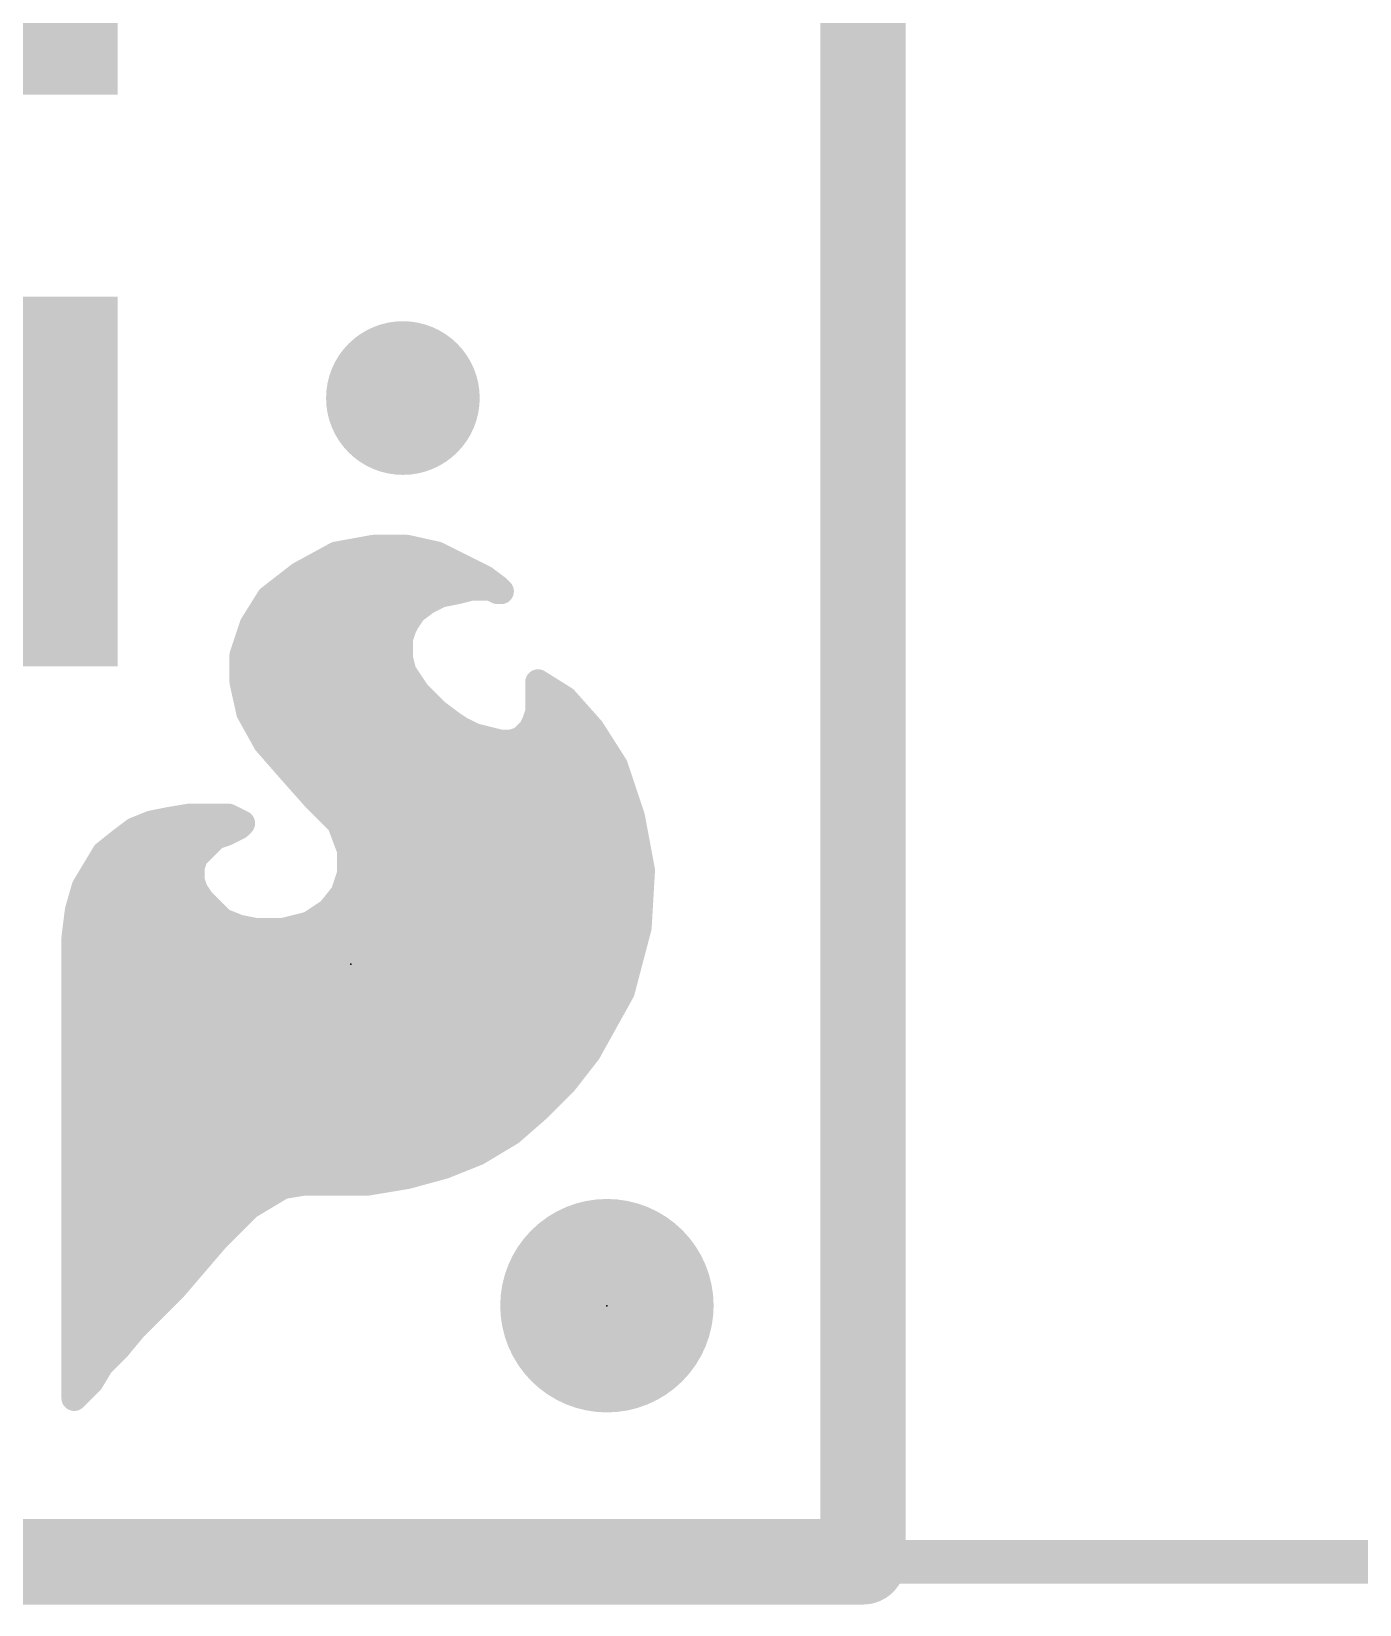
# Model space of a CAD drawing. Extents: x -25 to 77, y -62 to 26.
# Drawn here: x 22.926 to 26.877, y -0.127 to 4.553 of the extents above; entities that cross this region are included whole.
import ezdxf

# ---------------------------------------------------------------- set-up
doc = ezdxf.new("R2010")
doc.units = 0
for name, color, linetype in [('1', 12, 'CONTINUOUS'), ('16', 53, 'CONTINUOUS'), ('18', 110, 'CONTINUOUS'), ('20', 53, 'CONTINUOUS'), ('21', 41, 'CONTINUOUS'), ('23', 53, 'CONTINUOUS'), ('24', 53, 'CONTINUOUS'), ('47', 253, 'CONTINUOUS')]:
    doc.layers.add(name, color=color, linetype=linetype)

# ---------------------------------------------------------------- blocks, each defined once
blk = doc.blocks.new('PIE')
at = {"const_width": 0.5}
blk.add_lwpolyline([(0, -0.25, 1), (0, 0.25, 1), (0, -0.25)], format="xyb", dxfattribs=at)
blk = doc.blocks.new('RECT')
blk.add_solid([(-0.5, -0.5), (0.5, -0.5), (-0.5, 0.5), (0.5, 0.5)])
blk = doc.blocks.new('ROUNDV')
at = {"const_width": 0.5}
blk.add_lwpolyline([(0, -0.25, 1), (0, 0.25, 1), (0, -0.25)], format="xyb", dxfattribs=at)

msp = doc.modelspace()

# ---------------------------------------------------------------- linework, layer by layer
at = {"layer": '1', "const_width": 0.254}
for points in [[(25.4, 0), (25.4, 12.7)], [(0, 0), (25.4, 0)]]:
    msp.add_lwpolyline(points, dxfattribs=at)
at = {"layer": '1', "const_width": 0.127}
for points in [[(25.4, -0.0635, 1), (25.4, 0.0635)], [(25.3365, 0, 1), (25.4635, 0)]]:
    msp.add_lwpolyline(points, format="xyb", dxfattribs=at)
at = {"layer": '16', "const_width": 0.254}
for points in [[(25.4, 0), (25.4, 12.7)], [(0, 0), (25.4, 0)]]:
    msp.add_lwpolyline(points, dxfattribs=at)
at = {"layer": '16', "const_width": 0.127}
for points in [[(25.4, -0.0635, 1), (25.4, 0.0635)], [(25.3365, 0, 1), (25.4635, 0)]]:
    msp.add_lwpolyline(points, format="xyb", dxfattribs=at)
at = {"layer": '20', "const_width": 0.2032}
for points in [[(25.4, 12.7), (25.4, 0)], [(25.4, 0), (0, 0)]]:
    msp.add_lwpolyline(points, dxfattribs=at)
at = {"layer": '20', "const_width": 0.1016}
for points in [[(25.4, -0.0508, 1), (25.4, 0.0508)], [(25.3492, 0, 1), (25.4508, 0)]]:
    msp.add_lwpolyline(points, format="xyb", dxfattribs=at)
at = {"layer": '21', "const_width": 0.0762}
for points in [[(23.943, 3.017), (23.833, 2.997)], [(24.043, 3.017), (23.943, 3.017)], [(24.133, 2.997), (24.043, 3.017)], [(23.833, 2.997), (23.723, 2.937)], [(23.7868, 2.9718), (24.1834, 2.9718)], [(24.273, 2.927), (24.133, 2.997)], [(23.723, 2.937), (23.633, 2.867)], [(24.313, 2.897), (24.273, 2.927)], [(23.633, 2.867), (23.583, 2.787)], [(23.6698, 2.8956), (24.2274, 2.8956)], [(24.103, 2.857), (24.143, 2.877)], [(24.143, 2.877), (24.193, 2.887)], [(24.193, 2.887), (24.233, 2.897)], [(24.233, 2.897), (24.293, 2.897)], [(24.293, 2.897), (24.313, 2.887)], [(24.2958, 2.8956), (24.3144, 2.8956)], [(24.323, 2.887), (24.313, 2.897)], [(24.313, 2.887), (24.323, 2.887)], [(23.6033, 2.8194), (24.0579, 2.8194)], [(24.043, 2.797), (24.063, 2.827)], [(24.063, 2.827), (24.103, 2.857)], [(23.583, 2.787), (23.553, 2.697)], [(24.023, 2.747), (24.033, 2.777)], [(24.033, 2.777), (24.043, 2.797)], [(23.5684, 2.7432), (24.023, 2.7432)], [(24.023, 2.687), (24.023, 2.747)], [(23.553, 2.697), (23.553, 2.617)], [(24.033, 2.647), (24.023, 2.687)], [(23.553, 2.667), (24.028, 2.667)], [(24.073, 2.587), (24.033, 2.647)], [(23.553, 2.617), (23.573, 2.527)], [(23.5588, 2.5908), (24.0705, 2.5908)], [(24.133, 2.527), (24.073, 2.587)], [(24.433, 2.617), (24.433, 2.527)], [(24.513, 2.567), (24.433, 2.617)], [(24.433, 2.5908), (24.4749, 2.5908)], [(24.593, 2.477), (24.513, 2.567)], [(23.573, 2.527), (23.623, 2.437)], [(23.5799, 2.5146), (24.1495, 2.5146)], [(24.173, 2.497), (24.133, 2.527)], [(24.203, 2.477), (24.173, 2.497)], [(24.423, 2.497), (24.413, 2.477)], [(24.433, 2.527), (24.423, 2.497)], [(24.4289, 2.5146), (24.5596, 2.5146)], [(24.243, 2.457), (24.203, 2.477)], [(24.323, 2.437), (24.243, 2.457)], [(24.383, 2.447), (24.353, 2.437)], [(24.413, 2.477), (24.383, 2.447)], [(24.663, 2.367), (24.593, 2.477)], [(23.6222, 2.4384), (24.3174, 2.4384)], [(23.623, 2.437), (23.693, 2.357)], [(24.353, 2.437), (24.323, 2.437)], [(24.3572, 2.4384), (24.6176, 2.4384)], [(23.6884, 2.3622), (24.6646, 2.3622)], [(23.693, 2.357), (23.773, 2.267)], [(24.713, 2.217), (24.663, 2.367)], [(23.7561, 2.286), (24.69, 2.286)], [(23.773, 2.267), (23.843, 2.197)], [(23.393, 2.217), (23.333, 2.207)], [(23.3498, 2.2098), (23.5274, 2.2098)], [(23.513, 2.217), (23.393, 2.217)], [(23.553, 2.197), (23.513, 2.217)], [(23.8302, 2.2098), (24.7143, 2.2098)], [(24.743, 2.057), (24.713, 2.217)], [(23.233, 2.177), (23.193, 2.147)], [(23.283, 2.197), (23.233, 2.177)], [(23.333, 2.207), (23.283, 2.197)], [(23.473, 2.157), (23.503, 2.167)], [(23.503, 2.167), (23.543, 2.187)], [(23.543, 2.187), (23.553, 2.197)], [(23.843, 2.197), (23.873, 2.117)], [(23.193, 2.147), (23.143, 2.107)], [(23.1762, 2.1336), (23.4496, 2.1336)], [(23.413, 2.097), (23.473, 2.157)], [(23.8668, 2.1336), (24.7286, 2.1336)], [(23.873, 2.117), (23.873, 2.047)], [(23.143, 2.107), (23.083, 2.007)], [(23.403, 2.067), (23.413, 2.097)], [(23.1132, 2.0574), (23.403, 2.0574)], [(23.403, 2.027), (23.403, 2.067)], [(23.413, 1.997), (23.403, 2.027)], [(23.873, 2.047), (23.853, 1.987)], [(23.873, 2.0574), (24.7429, 2.0574)], [(24.733, 1.887), (24.743, 2.057)], [(23.083, 2.007), (23.063, 1.937)], [(23.0756, 1.9812), (23.4235, 1.9812)], [(23.433, 1.967), (23.413, 1.997)], [(23.853, 1.987), (23.813, 1.937)], [(23.8484, 1.9812), (24.7385, 1.9812)], [(23.063, 1.937), (23.053, 1.857)], [(23.493, 1.907), (23.433, 1.967)], [(23.813, 1.937), (23.753, 1.897)], [(23.059, 1.905), (23.498, 1.905)], [(23.543, 1.887), (23.493, 1.907)], [(23.593, 1.877), (23.543, 1.887)], [(23.753, 1.897), (23.673, 1.877)], [(23.765, 1.905), (24.7341, 1.905)], [(24.683, 1.697), (24.733, 1.887)], [(23.053, 1.857), (23.053, 0.487)], [(23.673, 1.877), (23.593, 1.877)], [(23.053, 1.8288), (24.7177, 1.8288)], [(23.053, 1.7526), (24.6976, 1.7526)], [(24.583, 1.517), (24.683, 1.697)], [(23.053, 1.6764), (24.6716, 1.6764)], [(23.053, 1.6002), (24.6292, 1.6002)], [(23.053, 1.524), (24.5869, 1.524)], [(24.513, 1.427), (24.583, 1.517)], [(23.053, 1.4478), (24.5292, 1.4478)], [(24.433, 1.347), (24.513, 1.427)], [(23.053, 1.3716), (24.4576, 1.3716)], [(24.353, 1.277), (24.433, 1.347)], [(23.053, 1.2954), (24.374, 1.2954)], [(24.253, 1.217), (24.353, 1.277)], [(23.053, 1.2192), (24.2567, 1.2192)], [(24.153, 1.177), (24.253, 1.217)], [(23.053, 1.143), (24.019, 1.143)], [(23.923, 1.127), (24.043, 1.147)], [(24.043, 1.147), (24.153, 1.177)], [(23.573, 1.057), (23.673, 1.117)], [(23.673, 1.117), (23.733, 1.127)], [(23.733, 1.127), (23.923, 1.127)], [(23.053, 1.0668), (23.5893, 1.0668)], [(23.473, 0.957), (23.573, 1.057)], [(23.053, 0.9906), (23.5066, 0.9906)], [(23.353, 0.817), (23.473, 0.957)], [(23.053, 0.9144), (23.4365, 0.9144)], [(23.053, 0.8382), (23.3712, 0.8382)], [(23.233, 0.697), (23.353, 0.817)], [(23.053, 0.762), (23.298, 0.762)], [(23.053, 0.6858), (23.2237, 0.6858)], [(23.183, 0.637), (23.233, 0.697)], [(23.133, 0.587), (23.183, 0.637)], [(23.053, 0.6096), (23.1556, 0.6096)], [(23.103, 0.537), (23.133, 0.587)], [(23.053, 0.487), (23.103, 0.537)], [(23.053, 0.5334), (23.0994, 0.5334)]]:
    msp.add_lwpolyline(points, dxfattribs=at)
at = {"layer": '21', "const_width": 0.0381}
for points in [[(23.943, 3.0361, 1), (23.943, 2.998)], [(23.9464, 2.9983, 1), (23.9396, 3.0357)], [(24.0471, 3.0356, 1), (24.0389, 2.9984)], [(24.043, 2.998, 1), (24.043, 3.0361)], [(23.7868, 2.9909, 1), (23.7868, 2.9527)], [(23.8296, 3.0157, 1), (23.8364, 2.9783)], [(23.8421, 2.9803, 1), (23.8239, 3.0137)], [(24.1415, 3.014, 1), (24.1245, 2.98)], [(24.1289, 2.9784, 1), (24.1371, 3.0156)], [(24.1834, 2.9527, 1), (24.1834, 2.9909)], [(23.7139, 2.9537, 1), (23.7321, 2.9203)], [(23.7347, 2.922, 1), (23.7113, 2.952)], [(24.2844, 2.9422, 1), (24.2616, 2.9118)], [(24.2645, 2.91, 1), (24.2815, 2.944)], [(23.6492, 2.8569, 1), (23.6168, 2.8771)], [(23.6698, 2.9146, 1), (23.6698, 2.8765)], [(24.1393, 2.8957, 1), (24.1467, 2.8583)], [(24.1515, 2.86, 1), (24.1345, 2.894)], [(24.1884, 2.9055, 1), (24.1976, 2.8685)], [(24.1967, 2.8683, 1), (24.1893, 2.9057)], [(24.233, 2.9161, 1), (24.233, 2.878)], [(24.2274, 2.8765, 1), (24.2274, 2.9146)], [(24.2376, 2.8785, 1), (24.2284, 2.9155)], [(24.3015, 2.914, 1), (24.2845, 2.88)], [(24.2958, 2.9146, 1), (24.2958, 2.8765)], [(24.293, 2.878, 1), (24.293, 2.9161)], [(24.3265, 2.9105, 1), (24.2995, 2.8835)], [(24.313, 2.9061, 1), (24.313, 2.8679)], [(24.3016, 2.8818, 1), (24.3244, 2.9122)], [(24.3045, 2.87, 1), (24.3215, 2.904)], [(24.3095, 2.8735, 1), (24.3365, 2.9005)], [(24.3144, 2.8765, 1), (24.3144, 2.9146)], [(24.323, 2.8679, 1), (24.323, 2.9061)], [(23.6033, 2.8385, 1), (23.6033, 2.8004)], [(23.6213, 2.882, 1), (23.6447, 2.852)], [(24.0516, 2.8422, 1), (24.0744, 2.8118)], [(24.0789, 2.8164, 1), (24.0471, 2.8376)], [(24.0579, 2.8004, 1), (24.0579, 2.8385)], [(24.0945, 2.874, 1), (24.1115, 2.84)], [(24.1144, 2.8418, 1), (24.0916, 2.8722)], [(23.5668, 2.7971, 1), (23.5992, 2.7769)], [(23.6011, 2.781, 1), (23.5649, 2.793)], [(24.0511, 2.771, 1), (24.0149, 2.783)], [(24.0271, 2.8076, 1), (24.0589, 2.7864)], [(24.06, 2.7885, 1), (24.026, 2.8055)], [(23.5684, 2.7623, 1), (23.5684, 2.7242)], [(24.042, 2.747, 1), (24.0039, 2.747)], [(24.0049, 2.753, 1), (24.0411, 2.741)], [(24.016, 2.7855, 1), (24.05, 2.7685)], [(24.023, 2.7242, 1), (24.023, 2.7623)], [(23.5721, 2.697, 1), (23.534, 2.697)], [(23.5349, 2.703, 1), (23.5711, 2.691)], [(24.0415, 2.6916, 1), (24.0045, 2.6824)], [(23.553, 2.6861, 1), (23.553, 2.648)], [(24.0039, 2.687, 1), (24.042, 2.687)], [(24.0489, 2.6576, 1), (24.0171, 2.6364)], [(24.0145, 2.6424, 1), (24.0515, 2.6516)], [(24.028, 2.648, 1), (24.028, 2.6861)], [(23.5716, 2.6211, 1), (23.5344, 2.6129)], [(23.534, 2.617, 1), (23.5721, 2.617)], [(23.5588, 2.6099, 1), (23.5588, 2.5718)], [(24.0865, 2.6005, 1), (24.0595, 2.5735)], [(24.0705, 2.5718, 1), (24.0705, 2.6099)], [(24.452, 2.617, 1), (24.4139, 2.617)], [(24.4431, 2.6332, 1), (24.4229, 2.6008)], [(24.433, 2.6099, 1), (24.433, 2.5718)], [(24.4749, 2.5718, 1), (24.4749, 2.6099)], [(24.0571, 2.5764, 1), (24.0889, 2.5976)], [(24.5272, 2.5797, 1), (24.4988, 2.5543)], [(24.5029, 2.5508, 1), (24.5231, 2.5832)], [(23.5897, 2.5363, 1), (23.5563, 2.5177)], [(23.5544, 2.5229, 1), (23.5916, 2.5311)], [(23.5799, 2.5337, 1), (23.5799, 2.4956)], [(24.1444, 2.5422, 1), (24.1216, 2.5118)], [(24.1195, 2.5135, 1), (24.1465, 2.5405)], [(24.1495, 2.4956, 1), (24.1495, 2.5337)], [(24.1836, 2.5129, 1), (24.1624, 2.4811)], [(24.1616, 2.4818, 1), (24.1844, 2.5122)], [(24.44, 2.4885, 1), (24.406, 2.5055)], [(24.4289, 2.5337, 1), (24.4289, 2.4956)], [(24.4139, 2.527, 1), (24.452, 2.527)], [(24.4511, 2.521, 1), (24.4149, 2.533)], [(24.5596, 2.4956, 1), (24.5596, 2.5337)], [(24.2115, 2.494, 1), (24.1945, 2.46)], [(24.1924, 2.4611, 1), (24.2136, 2.4929)], [(24.2476, 2.4755, 1), (24.2384, 2.4385)], [(24.2345, 2.44, 1), (24.2515, 2.474)], [(24.389, 2.4289, 1), (24.377, 2.4651)], [(24.396, 2.4855, 1), (24.43, 2.4685)], [(24.4265, 2.4635, 1), (24.3995, 2.4905)], [(24.4049, 2.503, 1), (24.4411, 2.491)], [(24.6091, 2.4872, 1), (24.5769, 2.4668)], [(24.5788, 2.4643, 1), (24.6072, 2.4897)], [(23.6222, 2.4575, 1), (23.6222, 2.4194)], [(23.6373, 2.4495, 1), (23.6087, 2.4245)], [(23.6063, 2.4277, 1), (23.6397, 2.4463)], [(24.323, 2.4561, 1), (24.323, 2.418)], [(24.3174, 2.4194, 1), (24.3174, 2.4575)], [(24.3184, 2.4185, 1), (24.3276, 2.4555)], [(24.347, 2.4551, 1), (24.359, 2.4189)], [(24.3572, 2.4575, 1), (24.3572, 2.4194)], [(24.353, 2.418, 1), (24.353, 2.4561)], [(24.3695, 2.4605, 1), (24.3965, 2.4335)], [(24.6176, 2.4194, 1), (24.6176, 2.4575)], [(23.6884, 2.3813, 1), (23.6884, 2.3432)], [(23.7072, 2.3697, 1), (23.6788, 2.3443)], [(23.6787, 2.3445, 1), (23.7073, 2.3695)], [(24.6811, 2.373, 1), (24.6449, 2.361)], [(24.6469, 2.3568, 1), (24.6791, 2.3772)], [(24.6646, 2.3432, 1), (24.6646, 2.3813)], [(23.7561, 2.3051, 1), (23.7561, 2.267)], [(23.7865, 2.2805, 1), (23.7595, 2.2535)], [(23.7588, 2.2543, 1), (23.7872, 2.2797)], [(24.69, 2.267, 1), (24.69, 2.3051)], [(23.3498, 2.2288, 1), (23.3498, 2.1907)], [(23.393, 2.2361, 1), (23.393, 2.198)], [(23.3961, 2.1982, 1), (23.3899, 2.2358)], [(23.5215, 2.234, 1), (23.5045, 2.2)], [(23.513, 2.198, 1), (23.513, 2.2361)], [(23.5274, 2.1907, 1), (23.5274, 2.2288)], [(23.8302, 2.2288, 1), (23.8302, 2.1907)], [(24.7317, 2.2205, 1), (24.6943, 2.2135)], [(24.7143, 2.1907, 1), (24.7143, 2.2288)], [(23.2259, 2.1947, 1), (23.2401, 2.1593)], [(23.2444, 2.1618, 1), (23.2216, 2.1922)], [(23.2793, 2.2157, 1), (23.2867, 2.1783)], [(23.2901, 2.1793, 1), (23.2759, 2.2147)], [(23.3299, 2.2258, 1), (23.3361, 2.1882)], [(23.3367, 2.1883, 1), (23.3293, 2.2257)], [(23.4945, 2.184, 1), (23.5115, 2.15)], [(23.509, 2.1489, 1), (23.497, 2.1851)], [(23.5295, 2.2005, 1), (23.5565, 2.1735)], [(23.5515, 2.17, 1), (23.5345, 2.204)], [(23.5665, 2.1835, 1), (23.5395, 2.2105)], [(23.5445, 2.18, 1), (23.5615, 2.214)], [(23.8608, 2.2037, 1), (23.8252, 2.1903)], [(23.8295, 2.1835, 1), (23.8565, 2.2105)], [(24.6949, 2.211, 1), (24.7311, 2.223)], [(23.1762, 2.1526, 1), (23.1762, 2.1145)], [(23.1816, 2.1622, 1), (23.2044, 2.1318)], [(23.2049, 2.1321, 1), (23.1811, 2.1619)], [(23.4496, 2.1145, 1), (23.4496, 2.1526)], [(23.467, 2.1751, 1), (23.479, 2.1389)], [(23.4865, 2.1435, 1), (23.4595, 2.1705)], [(23.8668, 2.1526, 1), (23.8668, 2.1145)], [(23.8921, 2.117, 1), (23.854, 2.117)], [(24.7286, 2.1145, 1), (24.7286, 2.1526)], [(23.1311, 2.1219, 1), (23.1549, 2.0921)], [(23.1593, 2.0972, 1), (23.1267, 2.1168)], [(23.3995, 2.1105, 1), (23.4265, 2.0835)], [(23.4311, 2.091, 1), (23.3949, 2.103)], [(23.8552, 2.1103, 1), (23.8908, 2.1237)], [(23.1132, 2.0764, 1), (23.1132, 2.0383)], [(23.3849, 2.073, 1), (23.4211, 2.061)], [(23.4211, 2.033, 1), (23.3849, 2.021)], [(23.4221, 2.067, 1), (23.384, 2.067)], [(23.403, 2.0383, 1), (23.403, 2.0764)], [(23.873, 2.0764, 1), (23.873, 2.0383)], [(23.854, 2.047, 1), (23.8921, 2.047)], [(23.8911, 2.041, 1), (23.8549, 2.053)], [(24.762, 2.0559, 1), (24.724, 2.0581)], [(24.7243, 2.0535, 1), (24.7617, 2.0605)], [(24.7429, 2.0383, 1), (24.7429, 2.0764)], [(23.0756, 2.0002, 1), (23.0756, 1.9622)], [(23.0667, 2.0168, 1), (23.0993, 1.9972)], [(23.1013, 2.0018, 1), (23.0647, 2.0122)], [(23.384, 2.027, 1), (23.4221, 2.027)], [(23.4289, 2.0076, 1), (23.3971, 1.9864)], [(23.3949, 1.991, 1), (23.4311, 2.003)], [(23.4235, 1.9622, 1), (23.4235, 2.0002)], [(23.8484, 2.0002, 1), (23.8484, 1.9622)], [(23.8679, 1.9751, 1), (23.8381, 1.9989)], [(24.7385, 1.9622, 1), (24.7385, 2.0002)], [(23.0819, 1.9346, 1), (23.0441, 1.9394)], [(23.4465, 1.9805, 1), (23.4195, 1.9535)], [(23.4171, 1.9564, 1), (23.4489, 1.9776)], [(23.7981, 1.9489, 1), (23.8279, 1.9251)], [(23.8236, 1.9211, 1), (23.8024, 1.9529)], [(23.8349, 1.993, 1), (23.8711, 1.981)], [(23.059, 1.9241, 1), (23.059, 1.886)], [(23.0447, 1.9422, 1), (23.0813, 1.9318)], [(23.5001, 1.9247, 1), (23.4859, 1.8893)], [(23.4795, 1.8935, 1), (23.5065, 1.9205)], [(23.498, 1.886, 1), (23.498, 1.9241)], [(23.5467, 1.9057, 1), (23.5393, 1.8683)], [(23.5359, 1.8693, 1), (23.5501, 1.9047)], [(23.7424, 1.9129, 1), (23.7636, 1.8811)], [(23.765, 1.9241, 1), (23.765, 1.886)], [(23.7576, 1.8785, 1), (23.7484, 1.9155)], [(24.7514, 1.8822, 1), (24.7146, 1.8918)], [(24.7341, 1.886, 1), (24.7341, 1.9241)], [(23.0721, 1.857, 1), (23.034, 1.857)], [(23.0341, 1.8594, 1), (23.0719, 1.8546)], [(23.593, 1.8961, 1), (23.593, 1.8579)], [(23.5893, 1.8583, 1), (23.5967, 1.8957)], [(23.6684, 1.8955, 1), (23.6776, 1.8585)], [(23.673, 1.8579, 1), (23.673, 1.8961)], [(24.714, 1.8881, 1), (24.752, 1.8859)], [(23.053, 1.8478, 1), (23.053, 1.8097)], [(24.7177, 1.8097, 1), (24.7177, 1.8478)], [(23.053, 1.7717, 1), (23.053, 1.7336)], [(24.6976, 1.7336, 1), (24.6976, 1.7717)], [(24.6997, 1.6877, 1), (24.6663, 1.7063)], [(23.053, 1.6955, 1), (23.053, 1.6574)], [(24.6646, 1.7018, 1), (24.7014, 1.6922)], [(24.6716, 1.6574, 1), (24.6716, 1.6955)], [(23.053, 1.6193, 1), (23.053, 1.5812)], [(24.6292, 1.5812, 1), (24.6292, 1.6193)], [(23.053, 1.5431, 1), (23.053, 1.505)], [(24.5663, 1.5263, 1), (24.5997, 1.5077)], [(24.598, 1.5053, 1), (24.568, 1.5287)], [(24.5869, 1.505, 1), (24.5869, 1.5431)], [(23.053, 1.4668, 1), (23.053, 1.4287)], [(24.498, 1.4387, 1), (24.528, 1.4153)], [(24.5265, 1.4135, 1), (24.4995, 1.4405)], [(24.5292, 1.4287, 1), (24.5292, 1.4668)], [(23.053, 1.3907, 1), (23.053, 1.3526)], [(24.4576, 1.3526, 1), (24.4576, 1.3907)], [(24.4195, 1.3605, 1), (24.4465, 1.3335)], [(24.4455, 1.3327, 1), (24.4205, 1.3613)], [(23.053, 1.3145, 1), (23.053, 1.2764)], [(24.3405, 1.2913, 1), (24.3655, 1.2627)], [(24.3628, 1.2607, 1), (24.3432, 1.2933)], [(24.374, 1.2764, 1), (24.374, 1.3145)], [(23.053, 1.2383, 1), (23.053, 1.2002)], [(24.2432, 1.2333, 1), (24.2628, 1.2007)], [(24.2601, 1.1993, 1), (24.2459, 1.2347)], [(24.2567, 1.2002, 1), (24.2567, 1.2383)], [(23.053, 1.1621, 1), (23.053, 1.124)], [(24.019, 1.124, 1), (24.019, 1.1621)], [(24.038, 1.1654, 1), (24.048, 1.1286)], [(24.0461, 1.1282, 1), (24.0399, 1.1658)], [(24.1459, 1.1947, 1), (24.1601, 1.1593)], [(24.158, 1.1586, 1), (24.148, 1.1954)], [(23.6699, 1.1358, 1), (23.6761, 1.0982)], [(23.6828, 1.1007, 1), (23.6632, 1.1333)], [(23.733, 1.1461, 1), (23.733, 1.1079)], [(23.7361, 1.1082, 1), (23.7299, 1.1458)], [(23.9199, 1.1458, 1), (23.9261, 1.1082)], [(23.923, 1.1079, 1), (23.923, 1.1461)], [(23.053, 1.0858, 1), (23.053, 1.0477)], [(23.5632, 1.0733, 1), (23.5828, 1.0407)], [(23.5865, 1.0435, 1), (23.5595, 1.0705)], [(23.5893, 1.0477, 1), (23.5893, 1.0858)], [(23.053, 1.0096, 1), (23.053, 0.9716)], [(23.4595, 0.9705, 1), (23.4865, 0.9435)], [(23.4875, 0.9446, 1), (23.4585, 0.9694)], [(23.5066, 0.9716, 1), (23.5066, 1.0096)], [(23.053, 0.9335, 1), (23.053, 0.8953)], [(23.4365, 0.8953, 1), (23.4365, 0.9335)], [(23.053, 0.8573, 1), (23.053, 0.8192)], [(23.3385, 0.8294, 1), (23.3675, 0.8046)], [(23.3665, 0.8035, 1), (23.3395, 0.8305)], [(23.3712, 0.8192, 1), (23.3712, 0.8573)], [(23.053, 0.7811, 1), (23.053, 0.7429)], [(23.298, 0.7429, 1), (23.298, 0.7811)], [(23.053, 0.7049, 1), (23.053, 0.6668)], [(23.2195, 0.7105, 1), (23.2465, 0.6835)], [(23.2476, 0.6848, 1), (23.2184, 0.7092)], [(23.2237, 0.6668, 1), (23.2237, 0.7049)], [(23.1684, 0.6492, 1), (23.1976, 0.6248)], [(23.1965, 0.6235, 1), (23.1695, 0.6505)], [(23.053, 0.6287, 1), (23.053, 0.5906)], [(23.1195, 0.6005, 1), (23.1465, 0.5735)], [(23.1493, 0.5772, 1), (23.1167, 0.5968)], [(23.1556, 0.5906, 1), (23.1556, 0.6287)], [(23.053, 0.5524, 1), (23.053, 0.5143)], [(23.0867, 0.5468, 1), (23.1193, 0.5272)], [(23.1165, 0.5235, 1), (23.0895, 0.5505)], [(23.0994, 0.5143, 1), (23.0994, 0.5524)], [(23.0395, 0.5005, 1), (23.0665, 0.4735)], [(23.034, 0.487, 1), (23.0721, 0.487)]]:
    msp.add_lwpolyline(points, format="xyb", dxfattribs=at)
at = {"layer": '23'}
for p in [(23.876, 1.778), (24.638, 0.762)]:
    msp.add_point(p, dxfattribs=at)
at = {"layer": '24'}
msp.add_point((24.638, 0.762), dxfattribs=at)
at = {"layer": '47', "const_width": 0.13}
msp.add_lwpolyline([(25.4, 0), (34.716, 0)], dxfattribs=at)
at = {"layer": '47', "const_width": 0.065}
msp.add_lwpolyline([(25.4, 0.0325, 1), (25.4, -0.0325)], format="xyb", dxfattribs=at)

# ---------------------------------------------------------------- block references
at = {"layer": '1', "xscale": 0.635, "yscale": 0.635}
msp.add_blockref('PIE', (24.638, 0.762), dxfattribs=at)
at = {"layer": '16', "xscale": 1.1, "rotation": 90}
for p in [(22.6822, 4.914), (22.6822, 3.214)]:
    msp.add_blockref('RECT', p, dxfattribs=at)
at = {"layer": '16', "xscale": 0.635, "yscale": 0.635}
msp.add_blockref('PIE', (24.638, 0.762), dxfattribs=at)
at = {"layer": '18', "xscale": 0.4572, "yscale": 0.4572}
msp.add_blockref('ROUNDV', (24.0309, 3.462), dxfattribs=at)
msp.add_blockref('ROUNDV', (24.0309, 3.462), dxfattribs=at)

doc.saveas('drawing.dxf')
